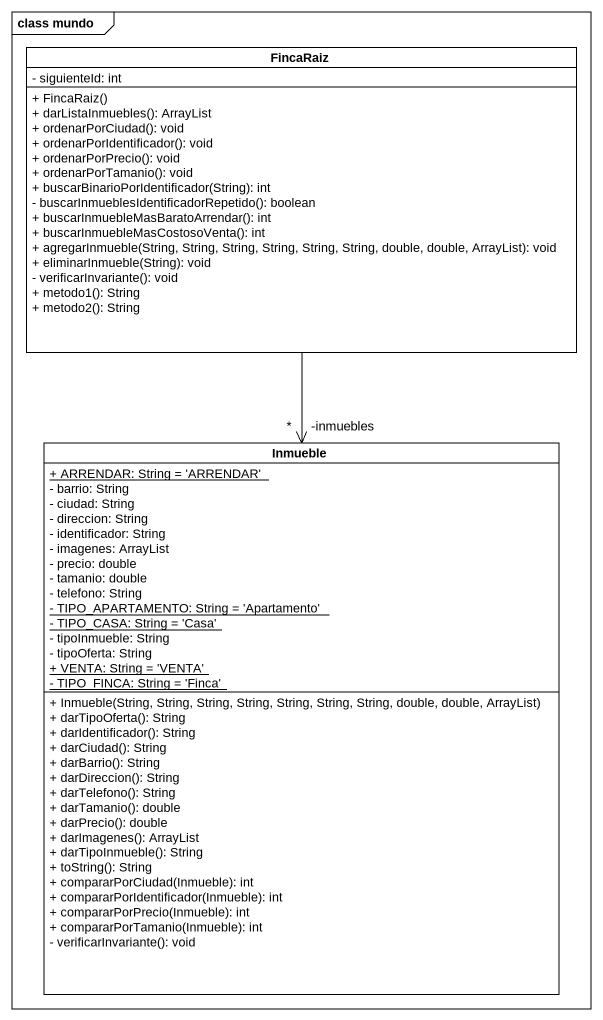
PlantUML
@startuml
mainframe class mundo
hide circle
hide empty members
skinparam classAttributeIconSize 0
class FincaRaiz {
  - siguienteId: int
  + FincaRaiz()
  + darListaInmuebles(): ArrayList
  + ordenarPorCiudad(): void
  + ordenarPorIdentificador(): void
  + ordenarPorPrecio(): void
  + ordenarPorTamanio(): void
  + buscarBinarioPorIdentificador(String): int
  - buscarInmueblesIdentificadorRepetido(): boolean
  + buscarInmuebleMasBaratoArrendar(): int
  + buscarInmuebleMasCostosoVenta(): int
  + agregarInmueble(String, String, String, String, String, String, double, double, ArrayList): void
  + eliminarInmueble(String): void
  - verificarInvariante(): void
  + metodo1(): String
  + metodo2(): String
}
class Inmueble {
  {static} + ARRENDAR: String = 'ARRENDAR'
  - barrio: String
  - ciudad: String
  - direccion: String
  - identificador: String
  - imagenes: ArrayList
  - precio: double
  - tamanio: double
  - telefono: String
  {static} - TIPO_APARTAMENTO: String = 'Apartamento'
  {static} - TIPO_CASA: String = 'Casa'
  - tipoInmueble: String
  - tipoOferta: String
  {static} + VENTA: String = 'VENTA'
  {static} - TIPO_FINCA: String = 'Finca'
  + Inmueble(String, String, String, String, String, String, String, double, double, ArrayList)
  + darTipoOferta(): String
  + darIdentificador(): String
  + darCiudad(): String
  + darBarrio(): String
  + darDireccion(): String
  + darTelefono(): String
  + darTamanio(): double
  + darPrecio(): double
  + darImagenes(): ArrayList
  + darTipoInmueble(): String
  + toString(): String
  + compararPorCiudad(Inmueble): int
  + compararPorIdentificador(Inmueble): int
  + compararPorPrecio(Inmueble): int
  + compararPorTamanio(Inmueble): int
  - verificarInvariante(): void
}
FincaRaiz --> "-inmuebles\n*" Inmueble
@enduml
